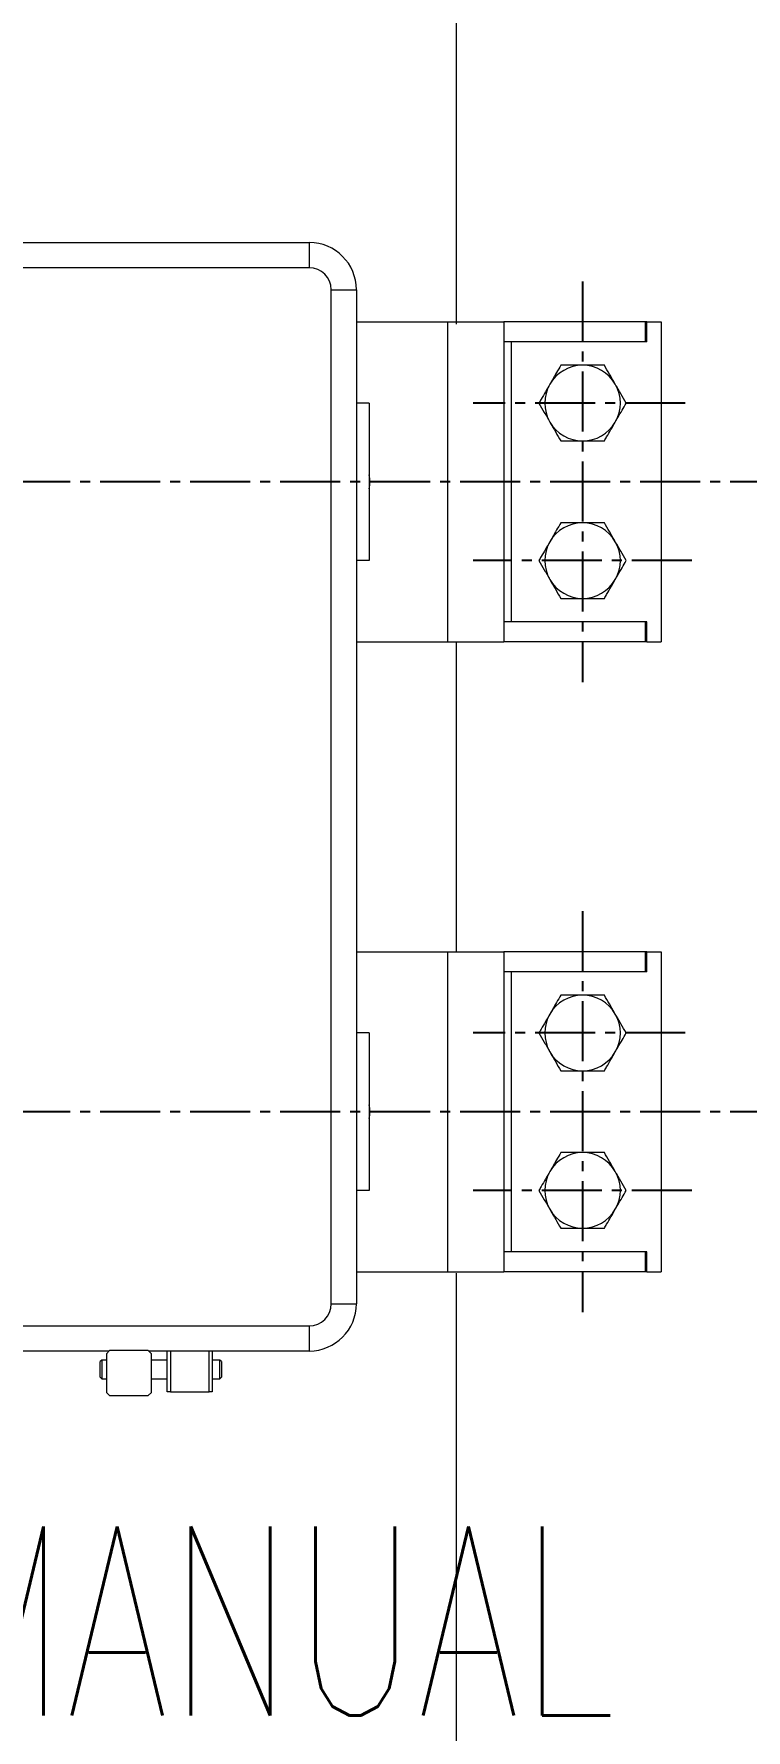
# Model space of a CAD drawing. Header units: millimetres. Extents: x 1587714 to 3094800, y -694377 to -413614.
# Drawn here: x 2025158 to 2025384, y -555875 to -555337 of the extents above; entities that cross this region are included whole.
import ezdxf

# ---------------------------------------------------------------- set-up
doc = ezdxf.new("R2010")
doc.units = ezdxf.units.MM
doc.linetypes.add('CENTER2', pattern=[28.575, 19.05, -3.175, 3.175, -3.175])
for name, color, linetype in [('0_EJES', 1, 'CENTER2'), ('M0_EQUIPOS', 7, 'Continuous'), ('M2_PLBULONES', 2, 'Continuous'), ('M_DIM', 1, 'Continuous')]:
    doc.layers.add(name, color=color, linetype=linetype)
doc.styles.add('STYLE-MSF', font='simplex.shx', dxfattribs={"width": 0.8})

msp = doc.modelspace()

# ---------------------------------------------------------------- linework, layer by layer
at = {"layer": '0_EJES'}
for p, q in [((2025332.0822, -555415.1792), (2025332.0822, -555542.4648)), ((2025364.6269, -555453.822), (2025297.3545, -555453.822)), ((2025455.1096, -555478.8221), (2024709.0548, -555478.8221)), ((2025366.8099, -555503.822), (2025297.3545, -555503.822)), ((2025332.0822, -555615.1792), (2025332.0822, -555742.4648)), ((2025364.6269, -555653.822), (2025297.3545, -555653.822)), ((2025455.1096, -555678.8221), (2024709.0548, -555678.8221)), ((2025366.8099, -555703.822), (2025297.3545, -555703.822))]:
    msp.add_line(p, q, dxfattribs=at)
at = {"layer": 'M0_EQUIPOS', "color": 1, "linetype": 'Continuous', "lineweight": 15}
for p, q in [((2025292.082, -555428.8003), (2025292.082, -554934.822)), ((2025292.082, -555428.8003), (2025292.082, -554934.822)), ((2025292.082, -555628.0221), (2025292.082, -555529.6221)), ((2025292.082, -556159.822), (2025292.082, -555730.122)), ((2025292.082, -556159.822), (2025292.082, -555730.122))]:
    msp.add_line(p, q, dxfattribs=at)
at = {"layer": 'M0_EQUIPOS', "color": 180, "linetype": 'Continuous', "lineweight": 15}
for p, q in [((2024953.2563, -555402.8221), (2025245.2561, -555402.8221)), ((2025245.2561, -555402.8221), (2025245.2561, -555410.8221)), ((2025245.2561, -555410.8221), (2024953.2563, -555410.8221)), ((2025252.2561, -555739.8221), (2025252.2561, -555417.8221)), ((2025252.2561, -555417.8221), (2025260.2564, -555417.8221)), ((2025260.2564, -555417.8221), (2025260.2564, -555739.8221)), ((2025264.2562, -555453.8221), (2025260.2564, -555453.8221)), ((2025264.2562, -555453.8221), (2025264.2562, -555503.822)), ((2025264.2562, -555503.822), (2025260.2564, -555503.822)), ((2025264.2562, -555653.8221), (2025260.2564, -555653.8221)), ((2025264.2562, -555653.8221), (2025264.2562, -555703.8221)), ((2025264.2562, -555703.8221), (2025260.2564, -555703.8221)), ((2025252.2561, -555739.8221), (2025260.2564, -555739.8221)), ((2024953.2563, -555746.8221), (2025245.2561, -555746.8221)), ((2025245.2561, -555746.8221), (2025245.2561, -555754.8221)), ((2025181.7061, -555754.8221), (2025019.0064, -555754.8221)), ((2025181.8563, -555754.6721), (2025180.8564, -555755.672)), ((2025180.8564, -555755.672), (2025180.8564, -555767.972)), ((2025194.1563, -555754.6721), (2025181.8563, -555754.6721)), ((2025195.1563, -555755.672), (2025194.1563, -555754.6721)), ((2025245.2561, -555754.8221), (2025194.3061, -555754.8221)), ((2025195.1563, -555767.972), (2025195.1563, -555755.672)), ((2025200.1564, -555767.8221), (2025200.1564, -555754.8221)), ((2025201.1563, -555754.8221), (2025201.1563, -555767.8221)), ((2025213.4563, -555767.8221), (2025213.4563, -555754.8221)), ((2025214.4562, -555754.8221), (2025214.4562, -555767.8221)), ((2025179.4063, -555757.6721), (2025178.9061, -555758.1721)), ((2025178.9061, -555763.1721), (2025178.9061, -555758.1721)), ((2025180.8564, -555757.6721), (2025179.4063, -555757.6721)), ((2025179.4063, -555757.6721), (2025179.4063, -555763.672)), ((2025200.1564, -555757.6721), (2025195.1563, -555757.6721)), ((2025216.9062, -555757.6721), (2025214.4562, -555757.6721)), ((2025217.4064, -555758.1721), (2025216.9062, -555757.6721)), ((2025216.9062, -555763.672), (2025216.9062, -555757.6721)), ((2025217.4064, -555758.1721), (2025217.4064, -555763.1721)), ((2025178.9061, -555763.1721), (2025179.4063, -555763.672)), ((2025179.4063, -555763.672), (2025180.8564, -555763.672)), ((2025195.1563, -555763.672), (2025200.1564, -555763.672)), ((2025214.4562, -555763.672), (2025216.9062, -555763.672)), ((2025216.9062, -555763.672), (2025217.4064, -555763.1721)), ((2025180.8564, -555767.972), (2025181.8563, -555768.9721)), ((2025181.8563, -555768.9721), (2025194.1563, -555768.9721)), ((2025194.1563, -555768.9721), (2025195.1563, -555767.972)), ((2025201.1563, -555767.8221), (2025200.1564, -555767.8221)), ((2025201.1563, -555767.8221), (2025213.4563, -555767.8221)), ((2025214.4562, -555767.8221), (2025213.4563, -555767.8221))]:
    msp.add_line(p, q, dxfattribs=at)
at = {"layer": 'M0_EQUIPOS', "linetype": 'Continuous', "lineweight": 15}
for p, q in [((2025260.2564, -555428.0221), (2025289.1823, -555428.0221)), ((2025289.1823, -555428.0221), (2025289.1823, -555529.6221)), ((2025289.1823, -555428.0221), (2025307.0823, -555428.0221)), ((2025307.0823, -555428.0221), (2025307.0823, -555529.6221)), ((2025352.0996, -555428.0221), (2025307.0823, -555428.0221)), ((2025352.0996, -555434.3721), (2025352.0996, -555428.0221)), ((2025352.4791, -555428.0221), (2025352.0996, -555428.0221)), ((2025352.4791, -555434.3721), (2025352.4791, -555428.0221)), ((2025352.4791, -555428.0221), (2025357.082, -555428.0221)), ((2025357.082, -555428.0221), (2025357.082, -555529.6221)), ((2025352.0996, -555434.3721), (2025307.0823, -555434.3721)), ((2025309.3917, -555434.3721), (2025309.3917, -555523.2721)), ((2025352.4791, -555434.3721), (2025352.0996, -555434.3721)), ((2025352.0996, -555523.2721), (2025307.0823, -555523.2721)), ((2025352.0996, -555529.6221), (2025352.0996, -555523.2721)), ((2025352.4791, -555523.2721), (2025352.0996, -555523.2721)), ((2025352.4791, -555529.6221), (2025352.4791, -555523.2721)), ((2025260.2564, -555529.6221), (2025289.1823, -555529.6221)), ((2025289.1823, -555529.6221), (2025307.0823, -555529.6221)), ((2025352.0996, -555529.6221), (2025307.0823, -555529.6221)), ((2025352.4791, -555529.6221), (2025352.0996, -555529.6221)), ((2025352.4791, -555529.6221), (2025357.082, -555529.6221)), ((2025260.2564, -555628.0221), (2025289.1823, -555628.0221)), ((2025289.1823, -555628.0221), (2025307.0823, -555628.0221)), ((2025289.1823, -555628.0221), (2025289.1823, -555729.6221)), ((2025352.0996, -555628.0221), (2025307.0823, -555628.0221)), ((2025307.0823, -555628.0221), (2025307.0823, -555729.6221)), ((2025352.4791, -555628.0221), (2025352.0996, -555628.0221)), ((2025352.0996, -555634.3721), (2025352.0996, -555628.0221)), ((2025352.4791, -555628.0221), (2025357.082, -555628.0221)), ((2025352.4791, -555634.3721), (2025352.4791, -555628.0221)), ((2025357.082, -555628.0221), (2025357.082, -555729.6221)), ((2025352.0996, -555634.3721), (2025307.0823, -555634.3721)), ((2025309.3917, -555634.3721), (2025309.3917, -555723.2721)), ((2025352.4791, -555634.3721), (2025352.0996, -555634.3721)), ((2025352.0996, -555723.2721), (2025307.0823, -555723.2721)), ((2025352.4791, -555723.2721), (2025352.0996, -555723.2721)), ((2025352.0996, -555729.6221), (2025352.0996, -555723.2721)), ((2025352.4791, -555729.6221), (2025352.4791, -555723.2721)), ((2025260.2564, -555729.6221), (2025289.1823, -555729.6221)), ((2025289.1823, -555729.6221), (2025307.0823, -555729.6221)), ((2025352.0996, -555729.6221), (2025307.0823, -555729.6221)), ((2025352.4791, -555729.6221), (2025352.0996, -555729.6221)), ((2025352.4791, -555729.6221), (2025357.082, -555729.6221))]:
    msp.add_line(p, q, dxfattribs=at)
at = {"layer": 'M0_EQUIPOS', "color": 180, "linetype": 'Continuous', "lineweight": 15}
for centre, radius, start, end in [((2025245.2562, -555417.8221), 15, 0, 90), ((2025245.2562, -555417.8221), 7, 0, 90), ((2025257.0822, -555478.8221), 7.5, 343.044851, 16.955149), ((2025257.0822, -555678.8221), 7.5, 343.044851, 16.955149), ((2025245.2562, -555739.8221), 7, 270, 0), ((2025245.2562, -555739.8221), 15, 270, 0)]:
    msp.add_arc(centre, radius, start, end, dxfattribs=at)
at = {"layer": 'M2_PLBULONES', "linetype": 'Continuous', "lineweight": 15}
for centre, start, end in [((2025332.0822, -555453.8221), 90, 150), ((2025332.0822, -555453.8221), 30, 90), ((2025332.0822, -555453.8221), 150, 210), ((2025332.0822, -555453.8221), 330, 30), ((2025332.0822, -555453.8221), 210, 270), ((2025332.0822, -555453.8221), 270, 330), ((2025332.0822, -555503.8221), 90, 150), ((2025332.0822, -555503.8221), 30, 90), ((2025332.0822, -555503.8221), 150, 210), ((2025332.0822, -555503.8221), 330, 30), ((2025332.0822, -555503.8221), 210, 270), ((2025332.0822, -555503.8221), 270, 330), ((2025332.0822, -555653.8221), 90, 150), ((2025332.0822, -555653.8221), 30, 90), ((2025332.0822, -555653.8221), 150, 210), ((2025332.0822, -555653.8221), 330, 30), ((2025332.0822, -555653.8221), 210, 270), ((2025332.0822, -555653.8221), 270, 330), ((2025332.0822, -555703.8221), 90, 150), ((2025332.0822, -555703.8221), 30, 90), ((2025332.0822, -555703.8221), 150, 210), ((2025332.0822, -555703.8221), 330, 30), ((2025332.0822, -555703.8221), 210, 270), ((2025332.0822, -555703.8221), 270, 330)]:
    msp.add_arc(centre, 12, start, end, dxfattribs=at)
for points, knots in [([(2025325.154, -555441.8221), (2025324.2772, -555443.3412), (2025323.1349, -555445.3203), (2025321.9623, -555447.3503), (2025321.6898, -555447.822)], [0, 0, 0, 0, 0.767606996, 1, 1, 1, 1]), ([(2025332.0824, -555441.8221), (2025331.9181, -555441.8221), (2025330.6743, -555441.8221), (2025328.3294, -555441.8221), (2025326.2189, -555441.8221), (2025325.154, -555441.8221)], [0, 0, 0, 0, 0.07014033, 0.53083341, 1, 1, 1, 1]), ([(2025339.0104, -555441.8221), (2025337.8853, -555441.8221), (2025335.6144, -555441.8221), (2025333.2669, -555441.8221), (2025332.0824, -555441.8221)], [0, 0, 0, 0, 0.49544706, 1, 1, 1, 1]), ([(2025342.4746, -555447.822), (2025342.3924, -555447.6798), (2025341.7702, -555446.6031), (2025340.5985, -555444.572), (2025339.543, -555442.7443), (2025339.0104, -555441.8221)], [0, 0, 0, 0, 0.07010055, 0.53078073, 1, 1, 1, 1]), ([(2025321.6898, -555447.822), (2025321.231, -555448.6167), (2025320.3065, -555450.2181), (2025319.1524, -555452.2173), (2025318.4648, -555453.4084), (2025318.226, -555453.8221)], [0, 0, 0, 0, 0.39136775, 0.78863706, 1, 1, 1, 1]), ([(2025345.9388, -555453.8221), (2025345.3761, -555452.8477), (2025344.2403, -555450.8811), (2025343.0667, -555448.8478), (2025342.4746, -555447.822)], [0, 0, 0, 0, 0.49547919, 1, 1, 1, 1]), ([(2025318.226, -555453.8221), (2025318.7886, -555454.7965), (2025319.924, -555456.7632), (2025321.0976, -555458.7963), (2025321.6898, -555459.8221)], [0, 0, 0, 0, 0.49546251, 1, 1, 1, 1]), ([(2025342.4746, -555459.8221), (2025342.7469, -555459.3504), (2025343.919, -555457.32), (2025345.0617, -555455.3411), (2025345.9388, -555453.8221)], [0, 0, 0, 0, 0.23235586, 1, 1, 1, 1]), ([(2025321.6898, -555459.8221), (2025321.7719, -555459.9643), (2025322.3942, -555461.0411), (2025323.5659, -555463.0721), (2025324.6214, -555464.8998), (2025325.154, -555465.822)], [0, 0, 0, 0, 0.07010055, 0.53078073, 1, 1, 1, 1]), ([(2025339.0104, -555465.822), (2025339.2492, -555465.4084), (2025339.9305, -555464.2281), (2025341.0847, -555462.2295), (2025342.0093, -555460.6281), (2025342.4746, -555459.8221)], [0, 0, 0, 0, 0.2113452, 0.60308751, 1, 1, 1, 1]), ([(2025325.154, -555465.822), (2025326.2791, -555465.822), (2025328.5501, -555465.822), (2025330.8978, -555465.822), (2025332.0824, -555465.822)], [0, 0, 0, 0, 0.49541356, 1, 1, 1, 1]), ([(2025332.0824, -555465.822), (2025332.2466, -555465.822), (2025333.4902, -555465.822), (2025335.835, -555465.822), (2025337.9455, -555465.822), (2025339.0104, -555465.822)], [0, 0, 0, 0, 0.07007725, 0.53080159, 1, 1, 1, 1]), ([(2025325.154, -555491.8221), (2025324.2772, -555493.3412), (2025323.1349, -555495.3203), (2025321.9623, -555497.3503), (2025321.6898, -555497.8221)], [0, 0, 0, 0, 0.76761035, 1, 1, 1, 1]), ([(2025332.0824, -555491.8221), (2025331.9181, -555491.8221), (2025330.6743, -555491.8221), (2025328.3294, -555491.8221), (2025326.2189, -555491.8221), (2025325.154, -555491.8221)], [0, 0, 0, 0, 0.07014033, 0.53083341, 1, 1, 1, 1]), ([(2025339.0104, -555491.8221), (2025337.8853, -555491.8221), (2025335.6144, -555491.8221), (2025333.2669, -555491.8221), (2025332.0824, -555491.8221)], [0, 0, 0, 0, 0.49544706, 1, 1, 1, 1]), ([(2025342.4746, -555497.8221), (2025342.3924, -555497.6799), (2025341.7704, -555496.603), (2025340.5984, -555494.572), (2025339.543, -555492.7443), (2025339.0104, -555491.8221)], [0, 0, 0, 0, 0.0701142, 0.53078762, 1, 1, 1, 1]), ([(2025321.6898, -555497.8221), (2025321.231, -555498.6168), (2025320.3065, -555500.2182), (2025319.1524, -555502.2173), (2025318.4648, -555503.4084), (2025318.226, -555503.822)], [0, 0, 0, 0, 0.39137331, 0.78864826, 1, 1, 1, 1]), ([(2025345.9388, -555503.822), (2025345.3761, -555502.8477), (2025344.2403, -555500.8811), (2025343.0667, -555498.8479), (2025342.4746, -555497.8221)], [0, 0, 0, 0, 0.49547197, 1, 1, 1, 1]), ([(2025318.226, -555503.822), (2025318.7886, -555504.7964), (2025319.924, -555506.7631), (2025321.0976, -555508.7963), (2025321.6898, -555509.8221)], [0, 0, 0, 0, 0.49546251, 1, 1, 1, 1]), ([(2025342.4746, -555509.8221), (2025342.7469, -555509.3503), (2025343.919, -555507.32), (2025345.0617, -555505.3411), (2025345.9388, -555503.822)], [0, 0, 0, 0, 0.23235586, 1, 1, 1, 1]), ([(2025321.6898, -555509.8221), (2025321.7719, -555509.9643), (2025322.394, -555511.0412), (2025323.5659, -555513.0722), (2025324.6214, -555514.8999), (2025325.154, -555515.8221)], [0, 0, 0, 0, 0.0701142, 0.53078762, 1, 1, 1, 1]), ([(2025339.0104, -555515.8221), (2025339.2492, -555515.4084), (2025339.9304, -555514.2281), (2025341.0848, -555512.2295), (2025342.0093, -555510.6281), (2025342.4746, -555509.8221)], [0, 0, 0, 0, 0.21135635, 0.60307858, 1, 1, 1, 1]), ([(2025325.154, -555515.8221), (2025326.2791, -555515.8221), (2025328.5501, -555515.8221), (2025330.8978, -555515.8221), (2025332.0824, -555515.8221)], [0, 0, 0, 0, 0.49541356, 1, 1, 1, 1]), ([(2025332.0824, -555515.8221), (2025332.2466, -555515.8221), (2025333.4902, -555515.8221), (2025335.835, -555515.8221), (2025337.9455, -555515.8221), (2025339.0104, -555515.8221)], [0, 0, 0, 0, 0.07007725, 0.53080159, 1, 1, 1, 1]), ([(2025325.154, -555641.8221), (2025324.2772, -555643.3412), (2025323.1349, -555645.3203), (2025321.9623, -555647.3503), (2025321.6898, -555647.822)], [0, 0, 0, 0, 0.767606996, 1, 1, 1, 1]), ([(2025332.0824, -555641.8221), (2025331.9181, -555641.8221), (2025330.6743, -555641.8221), (2025328.3294, -555641.8221), (2025326.2189, -555641.8221), (2025325.154, -555641.8221)], [0, 0, 0, 0, 0.07014033, 0.53083341, 1, 1, 1, 1]), ([(2025339.0104, -555641.8221), (2025337.8853, -555641.8221), (2025335.6144, -555641.8221), (2025333.2669, -555641.8221), (2025332.0824, -555641.8221)], [0, 0, 0, 0, 0.49544706, 1, 1, 1, 1]), ([(2025342.4746, -555647.822), (2025342.3924, -555647.6798), (2025341.7702, -555646.6031), (2025340.5985, -555644.572), (2025339.543, -555642.7443), (2025339.0104, -555641.8221)], [0, 0, 0, 0, 0.07010055, 0.53078073, 1, 1, 1, 1]), ([(2025321.6898, -555647.822), (2025321.231, -555648.6167), (2025320.3065, -555650.2181), (2025319.1524, -555652.2173), (2025318.4648, -555653.4084), (2025318.226, -555653.8221)], [0, 0, 0, 0, 0.39136775, 0.78863706, 1, 1, 1, 1]), ([(2025345.9388, -555653.8221), (2025345.3761, -555652.8477), (2025344.2403, -555650.8811), (2025343.0667, -555648.8478), (2025342.4746, -555647.822)], [0, 0, 0, 0, 0.49547919, 1, 1, 1, 1]), ([(2025318.226, -555653.8221), (2025318.7886, -555654.7965), (2025319.924, -555656.7632), (2025321.0976, -555658.7963), (2025321.6898, -555659.8221)], [0, 0, 0, 0, 0.49546251, 1, 1, 1, 1]), ([(2025342.4746, -555659.8221), (2025342.7469, -555659.3504), (2025343.919, -555657.32), (2025345.0617, -555655.3411), (2025345.9388, -555653.8221)], [0, 0, 0, 0, 0.23235586, 1, 1, 1, 1]), ([(2025321.6898, -555659.8221), (2025321.7719, -555659.9643), (2025322.3942, -555661.0411), (2025323.5659, -555663.0721), (2025324.6214, -555664.8998), (2025325.154, -555665.822)], [0, 0, 0, 0, 0.07010055, 0.53078073, 1, 1, 1, 1]), ([(2025339.0104, -555665.822), (2025339.2492, -555665.4084), (2025339.9305, -555664.2281), (2025341.0847, -555662.2295), (2025342.0093, -555660.6281), (2025342.4746, -555659.8221)], [0, 0, 0, 0, 0.2113452, 0.60308751, 1, 1, 1, 1]), ([(2025325.154, -555665.822), (2025326.2791, -555665.822), (2025328.5501, -555665.822), (2025330.8978, -555665.822), (2025332.0824, -555665.822)], [0, 0, 0, 0, 0.49541356, 1, 1, 1, 1]), ([(2025332.0824, -555665.822), (2025332.2466, -555665.822), (2025333.4902, -555665.822), (2025335.835, -555665.822), (2025337.9455, -555665.822), (2025339.0104, -555665.822)], [0, 0, 0, 0, 0.07007725, 0.53080159, 1, 1, 1, 1]), ([(2025325.154, -555691.8221), (2025324.2772, -555693.3412), (2025323.1349, -555695.3203), (2025321.9623, -555697.3503), (2025321.6898, -555697.8221)], [0, 0, 0, 0, 0.76761035, 1, 1, 1, 1]), ([(2025332.0824, -555691.8221), (2025331.9181, -555691.8221), (2025330.6743, -555691.8221), (2025328.3294, -555691.8221), (2025326.2189, -555691.8221), (2025325.154, -555691.8221)], [0, 0, 0, 0, 0.07014033, 0.53083341, 1, 1, 1, 1]), ([(2025339.0104, -555691.8221), (2025337.8853, -555691.8221), (2025335.6144, -555691.8221), (2025333.2669, -555691.8221), (2025332.0824, -555691.8221)], [0, 0, 0, 0, 0.49544706, 1, 1, 1, 1]), ([(2025342.4746, -555697.8221), (2025342.3924, -555697.6799), (2025341.7704, -555696.603), (2025340.5984, -555694.572), (2025339.543, -555692.7443), (2025339.0104, -555691.8221)], [0, 0, 0, 0, 0.0701142, 0.53078762, 1, 1, 1, 1]), ([(2025321.6898, -555697.8221), (2025321.231, -555698.6168), (2025320.3065, -555700.2182), (2025319.1524, -555702.2173), (2025318.4648, -555703.4084), (2025318.226, -555703.822)], [0, 0, 0, 0, 0.39137331, 0.78864826, 1, 1, 1, 1]), ([(2025345.9388, -555703.822), (2025345.3761, -555702.8477), (2025344.2403, -555700.8811), (2025343.0667, -555698.8479), (2025342.4746, -555697.8221)], [0, 0, 0, 0, 0.49547197, 1, 1, 1, 1]), ([(2025318.226, -555703.822), (2025318.7886, -555704.7964), (2025319.924, -555706.7631), (2025321.0976, -555708.7963), (2025321.6898, -555709.8221)], [0, 0, 0, 0, 0.49546251, 1, 1, 1, 1]), ([(2025342.4746, -555709.8221), (2025342.7469, -555709.3503), (2025343.919, -555707.32), (2025345.0617, -555705.3411), (2025345.9388, -555703.822)], [0, 0, 0, 0, 0.23235586, 1, 1, 1, 1]), ([(2025321.6898, -555709.8221), (2025321.7719, -555709.9643), (2025322.394, -555711.0412), (2025323.5659, -555713.0722), (2025324.6214, -555714.8999), (2025325.154, -555715.8221)], [0, 0, 0, 0, 0.0701142, 0.53078762, 1, 1, 1, 1]), ([(2025339.0104, -555715.8221), (2025339.2492, -555715.4084), (2025339.9304, -555714.2281), (2025341.0848, -555712.2295), (2025342.0093, -555710.6281), (2025342.4746, -555709.8221)], [0, 0, 0, 0, 0.21135635, 0.60307858, 1, 1, 1, 1]), ([(2025325.154, -555715.8221), (2025326.2791, -555715.8221), (2025328.5501, -555715.8221), (2025330.8978, -555715.8221), (2025332.0824, -555715.8221)], [0, 0, 0, 0, 0.49541356, 1, 1, 1, 1]), ([(2025332.0824, -555715.8221), (2025332.2466, -555715.8221), (2025333.4902, -555715.8221), (2025335.835, -555715.8221), (2025337.9455, -555715.8221), (2025339.0104, -555715.8221)], [0, 0, 0, 0, 0.07007725, 0.53080159, 1, 1, 1, 1])]:
    msp.add_open_spline(points, degree=3, knots=knots, dxfattribs=at)

# ---------------------------------------------------------------- texts
at = {"layer": 'M_DIM', "color": 3, "style": 'STYLE-MSF', "width": 0.7}
msp.add_text('CAJAS MANDO MANUAL', height=60, dxfattribs=at).set_placement((2024707.2425, -555870.5433))

doc.saveas('drawing.dxf')
